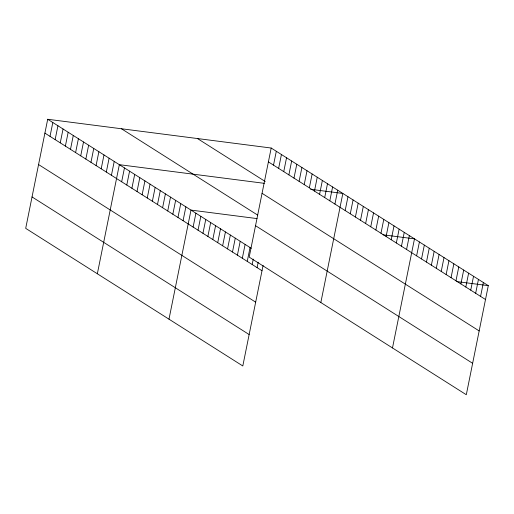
<?xml version="1.0" encoding="UTF-8"?>
<svg xmlns="http://www.w3.org/2000/svg" width="514" height="514" viewBox="0 0 514 514"><rect width="100%" height="100%" fill="white"/><g stroke="black" fill="none" stroke-linecap="round" stroke-linejoin="round"><path stroke-width="0.77" d="M271.193 148.032L249.194 257.122L466.301 394.733L488.3 285.643L271.193 148.032L47.699 119.267L25.7 228.357L242.807 365.968L263.097 265.352M50.019 136.371L52.813 122.512M55.139 139.615L57.934 125.75M60.254 142.86L63.049 128.995M65.374 146.105L68.169 132.239M70.489 149.343L73.284 135.484M75.609 152.587L78.404 138.729M80.724 155.832L83.519 141.973M85.844 159.077L88.639 145.218M90.959 162.321L93.754 148.462M96.079 165.566L98.874 151.701M101.194 168.81L103.989 154.945M106.314 172.049L109.109 158.19M111.429 175.293L114.224 161.435M97.345 273.769L119.344 164.679L264.337 183.337M121.664 181.783L124.459 167.924M126.785 185.027L129.579 171.168M131.899 188.272L134.694 174.407M137.02 191.516L139.814 177.651M142.134 194.755L144.929 180.896M147.255 197.999L150.049 184.141M152.369 201.244L155.164 187.385M157.49 204.488L160.284 190.63M162.604 207.733L165.399 193.874M167.725 210.978L170.519 197.113M172.839 214.222L175.634 200.357M177.96 217.467L180.755 203.602M183.074 220.705L185.869 206.846M168.99 319.181L190.99 210.091L257.058 218.598M193.116 227.072L195.911 213.207M198.031 230.188L200.826 216.33M202.953 233.311L205.748 219.446M207.874 236.427L210.669 222.568M212.796 239.55L215.591 225.685M217.718 242.666L220.512 228.807M222.639 245.788L225.434 231.923M227.561 248.904L230.356 235.046M232.482 252.027L235.277 238.162M237.404 255.143L240.199 241.284M242.325 258.266L245.12 244.401M247.247 261.382L250.042 247.523M252.168 264.504L253.254 259.114M273.512 165.135L276.307 151.277M257.09 267.621L258.176 262.23M278.633 168.38L281.428 154.521M283.747 171.625L286.542 157.766M288.868 174.869L291.663 161.004M293.982 178.114L296.777 164.249M299.103 181.352L301.898 167.493M304.217 184.597L307.012 170.738M309.338 187.841L312.133 173.983M314.459 191.086L317.247 177.227M319.573 194.331L322.368 180.472M324.694 197.575L327.489 183.71M329.808 200.82L332.603 186.955M334.929 204.064L337.724 190.199M320.839 302.534L342.838 193.444L310.572 189.293M345.164 210.547L347.959 196.689M350.278 213.792L353.073 199.933M355.399 217.036L358.194 203.178M360.513 220.281L363.308 206.422M365.634 223.526L368.429 209.661M370.748 226.77L373.543 212.905M375.869 230.009L378.664 216.15M380.983 233.253L383.778 219.394M386.104 236.498L388.899 222.639M391.218 239.742L394.013 225.884M396.339 242.987L399.134 229.128M401.453 246.232L404.248 232.367M406.574 249.476L409.369 235.611M392.49 347.946L414.483 238.856L382.981 234.802M416.61 255.837L419.405 241.978M421.531 258.953L424.326 245.094M426.453 262.076L429.248 248.217M431.374 265.192L434.169 251.333M436.296 268.314L439.091 254.456M441.218 271.431L444.012 257.572M446.139 274.553L448.934 260.694M451.054 277.669L453.849 263.81M455.976 280.792L458.771 266.933M460.897 283.908L463.692 270.049M465.819 287.03L468.614 273.172M470.74 290.147L473.535 276.288M475.662 293.269L478.457 279.404M480.584 296.385L483.378 282.527M456.798 281.588L488.3 285.643M268.398 161.891L485.505 299.508M197.44 138.536L265.243 181.519M262.063 193.315L479.17 330.932M121.452 128.757L257.707 215.122M255.535 225.697L472.642 363.308M47.699 119.267L251.269 248.301M44.904 133.126L262.012 270.743M38.563 164.551L255.67 302.168M32.035 196.926L249.142 334.543"/></g></svg>
